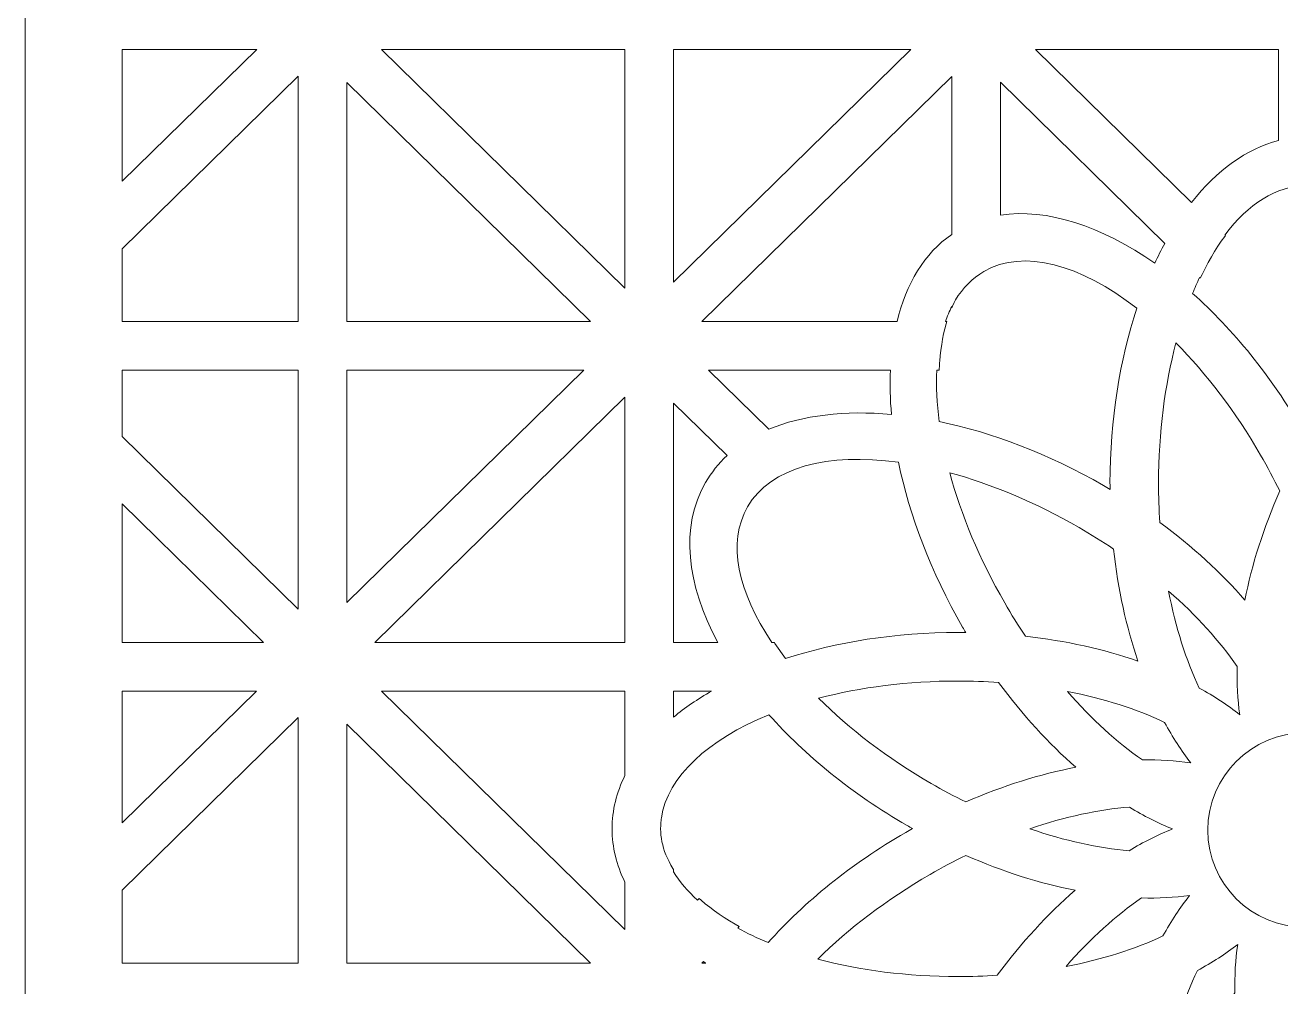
# Model space of a CAD drawing. Header units: centimetres. Extents: x -8.9 to 5.7, y -11.4 to 13.6.
# Drawn here: x -8.927 to -5.725, y -9.514 to -7.062 of the extents above; entities that cross this region are included whole.
import ezdxf

# ---------------------------------------------------------------- set-up
doc = ezdxf.new("R2010")
doc.units = ezdxf.units.CM
doc.header["$MEASUREMENT"] = 0
doc.layers.add('layer 1', color=7, linetype='Continuous')

msp = doc.modelspace()

# ---------------------------------------------------------------- linework, layer by layer
at = {"layer": 'layer 1', "color": 177, "lineweight": 9}
for points, knots in [([(-2.44733, 13.6334), (-2.44733, 13.6334), (-2.44733, 13.37125), (-2.44733, 13.37125), (-2.44733, 13.37125), (-2.44733, 13.37125), (-2.44733, 13.19951), (-2.44733, 13.19951), (-2.44733, 13.19951), (-2.44733, 13.19951), (-2.44733, 11.94322), (-2.44733, 11.94322), (-2.44733, 11.94322), (-2.44733, 11.94322), (-2.44733, 11.77148), (-2.44733, 11.77148), (-2.44733, 11.77148), (-2.44733, 11.77148), (-2.44733, 11.73584), (-2.44733, 11.73584), (-2.44733, 11.73584), (-2.44733, 11.73584), (-2.44733, 11.5641), (-2.44733, 11.5641), (-2.44733, 11.5641), (-2.44733, 11.5641), (-2.44733, 10.30781), (-2.44733, 10.30781), (-2.44733, 10.30781), (-2.44733, 10.30781), (-2.44733, 10.13607), (-2.44733, 10.13607), (-2.44733, 10.13607), (-2.44733, 10.13607), (-2.44733, 10.10043), (-2.44733, 10.10043), (-2.44733, 10.10043), (-2.44733, 10.10043), (-2.44733, 9.92869), (-2.44733, 9.92869), (-2.44733, 9.92869), (-2.44733, 9.92869), (-2.44733, 8.6724), (-2.44733, 8.6724), (-2.44733, 8.6724), (-2.44733, 8.6724), (-2.44733, 8.50066), (-2.44733, 8.50066), (-2.44733, 8.50066), (-2.44733, 8.50066), (-2.44733, 8.46502), (-2.44733, 8.46502), (-2.44733, 8.46502), (-2.44733, 8.46502), (-2.44733, 8.29328), (-2.44733, 8.29328), (-2.44733, 8.29328), (-2.44733, 8.29328), (-2.44733, 7.03699), (-2.44733, 7.03699), (-2.44733, 7.03699), (-2.44733, 7.03699), (-2.44733, 6.86525), (-2.44733, 6.86525), (-2.44733, 6.86525), (-2.44733, 6.86525), (-2.44733, 6.82962), (-2.44733, 6.82962), (-2.44733, 6.82962), (-2.44733, 6.82962), (-2.44733, 6.65787), (-2.44733, 6.65787), (-2.44733, 6.65787), (-2.44733, 6.65787), (-2.44733, 5.40159), (-2.44733, 5.40159), (-2.44733, 5.40159), (-2.44733, 5.40159), (-2.44733, 5.22984), (-2.44733, 5.22984), (-2.44733, 5.22984), (-2.44733, 5.22984), (-2.44733, 5.19421), (-2.44733, 5.19421), (-2.44733, 5.19421), (-2.44733, 5.19421), (-2.44733, 5.02246), (-2.44733, 5.02246), (-2.44733, 5.02246), (-2.44733, 5.02246), (-2.44733, 3.76618), (-2.44733, 3.76618), (-2.44733, 3.76618), (-2.44733, 3.76618), (-2.44733, 3.59443), (-2.44733, 3.59443), (-2.44733, 3.59443), (-2.44733, 3.59443), (-2.44733, 3.5588), (-2.44733, 3.5588), (-2.44733, 3.5588), (-2.44733, 3.5588), (-2.44733, 3.38706), (-2.44733, 3.38706), (-2.44733, 3.38706), (-2.44733, 3.38706), (-2.44733, 2.13077), (-2.44733, 2.13077), (-2.44733, 2.13077), (-2.44733, 2.13077), (-2.44733, 1.95902), (-2.44733, 1.95902), (-2.44733, 1.95902), (-2.44733, 1.95902), (-2.44733, 1.92339), (-2.44733, 1.92339), (-2.44733, 1.92339), (-2.44733, 1.92339), (-2.44733, 1.75165), (-2.44733, 1.75165), (-2.44733, 1.75165), (-2.44733, 1.75165), (-2.44733, 0.49536), (-2.44733, 0.49536), (-2.44733, 0.49536), (-2.44733, 0.49536), (-2.44733, 0.32362), (-2.44733, 0.32362), (-2.44733, 0.32362), (-2.44733, 0.32362), (-2.44733, 0.28798), (-2.44733, 0.28798), (-2.44733, 0.28798), (-2.44733, 0.28798), (-2.44733, 0.11624), (-2.44733, 0.11624), (-2.44733, 0.11624), (-2.44733, 0.11624), (-2.44733, -1.14005), (-2.44733, -1.14005), (-2.44733, -1.14005), (-2.44733, -1.14005), (-2.44733, -1.31179), (-2.44733, -1.31179), (-2.44733, -1.31179), (-2.44733, -1.31179), (-2.44733, -1.34743), (-2.44733, -1.34743), (-2.44733, -1.34743), (-2.44733, -1.34743), (-2.44733, -1.51917), (-2.44733, -1.51917), (-2.44733, -1.51917), (-2.44733, -1.51917), (-2.44733, -2.77546), (-2.44733, -2.77546), (-2.44733, -2.77546), (-2.44733, -2.77546), (-2.44733, -2.9472), (-2.44733, -2.9472), (-2.44733, -2.9472), (-2.44733, -2.9472), (-2.44733, -2.98284), (-2.44733, -2.98284), (-2.44733, -2.98284), (-2.44733, -2.98284), (-2.44733, -3.15458), (-2.44733, -3.15458), (-2.44733, -3.15458), (-2.44733, -3.15458), (-2.44733, -4.41087), (-2.44733, -4.41087), (-2.44733, -4.41087), (-2.44733, -4.41087), (-2.44733, -4.58261), (-2.44733, -4.58261), (-2.44733, -4.58261), (-2.44733, -4.58261), (-2.44733, -4.61824), (-2.44733, -4.61824), (-2.44733, -4.61824), (-2.44733, -4.61824), (-2.44733, -4.78999), (-2.44733, -4.78999), (-2.44733, -4.78999), (-2.44733, -4.78999), (-2.44733, -6.04627), (-2.44733, -6.04627), (-2.44733, -6.04627), (-2.44733, -6.04627), (-2.44733, -6.21802), (-2.44733, -6.21802), (-2.44733, -6.21802), (-2.44733, -6.21802), (-2.44733, -6.25365), (-2.44733, -6.25365), (-2.44733, -6.25365), (-2.44733, -6.25365), (-2.44733, -6.4254), (-2.44733, -6.4254), (-2.44733, -6.4254), (-2.44733, -6.4254), (-2.44733, -7.68168), (-2.44733, -7.68168), (-2.44733, -7.68168), (-2.44733, -7.68168), (-2.44733, -7.85343), (-2.44733, -7.85343), (-2.44733, -7.85343), (-2.44733, -7.85343), (-2.44733, -7.88906), (-2.44733, -7.88906), (-2.44733, -7.88906), (-2.44733, -7.88906), (-2.44733, -8.06081), (-2.44733, -8.06081), (-2.44733, -8.06081), (-2.44733, -8.06081), (-2.44733, -9.31709), (-2.44733, -9.31709), (-2.44733, -9.31709), (-2.44733, -9.31709), (-2.44733, -9.48884), (-2.44733, -9.48884), (-2.44733, -9.48884), (-2.44733, -9.48884), (-2.44733, -9.52447), (-2.44733, -9.52447), (-2.44733, -9.52447), (-2.44733, -9.52447), (-2.44733, -9.69621), (-2.44733, -9.69621), (-2.44733, -9.69621), (-2.44733, -9.69621), (-2.44733, -10.9525), (-2.44733, -10.9525), (-2.44733, -10.9525), (-2.44733, -10.9525), (-2.44733, -11.12424), (-2.44733, -11.12424), (-2.44733, -11.12424), (-2.44733, -11.12424), (-2.44733, -11.37676), (-2.44733, -11.37676), (-2.44733, -11.37676), (-2.44733, -11.37676), (-3.68212, -11.37676), (-3.68212, -11.37676), (-3.68212, -11.37676), (-3.68212, -11.37676), (-3.85722, -11.37676), (-3.85722, -11.37676), (-3.85722, -11.37676), (-3.85722, -11.37676), (-4.16069, -11.37676), (-4.16069, -11.37676), (-4.16069, -11.37676), (-4.16069, -11.37676), (-4.33579, -11.37676), (-4.33579, -11.37676), (-4.33579, -11.37676), (-4.33579, -11.37676), (-5.34947, -11.37676), (-5.34947, -11.37676), (-5.34947, -11.37676), (-5.34947, -11.37676), (-5.52456, -11.37676), (-5.52456, -11.37676), (-5.52456, -11.37676), (-5.52456, -11.37676), (-5.82803, -11.37676), (-5.82803, -11.37676), (-5.82803, -11.37676), (-5.82803, -11.37676), (-6.00313, -11.37676), (-6.00313, -11.37676), (-6.00313, -11.37676), (-6.00313, -11.37676), (-7.01681, -11.37676), (-7.01681, -11.37676), (-7.01681, -11.37676), (-7.01681, -11.37676), (-7.19191, -11.37676), (-7.19191, -11.37676), (-7.19191, -11.37676), (-7.19191, -11.37676), (-7.49538, -11.37676), (-7.49538, -11.37676), (-7.49538, -11.37676), (-7.49538, -11.37676), (-7.67048, -11.37676), (-7.67048, -11.37676), (-7.67048, -11.37676), (-7.67048, -11.37676), (-8.92686, -11.37676), (-8.92686, -11.37676), (-8.92686, -11.37676), (-8.92686, -11.37676), (-8.92686, -11.14541), (-8.92686, -11.14541), (-8.92686, -11.14541), (-8.92686, -11.14541), (-8.92686, -10.97367), (-8.92686, -10.97367), (-8.92686, -10.97367), (-8.92686, -10.97367), (-8.92686, -9.67505), (-8.92686, -9.67505), (-8.92686, -9.67505), (-8.92686, -9.67505), (-8.92686, -9.33826), (-8.92686, -9.33826), (-8.92686, -9.33826), (-8.92686, -9.33826), (-8.92686, -8.03964), (-8.92686, -8.03964), (-8.92686, -8.03964), (-8.92686, -8.03964), (-8.92686, -7.70285), (-8.92686, -7.70285), (-8.92686, -7.70285), (-8.92686, -7.70285), (-8.92686, -6.40423), (-8.92686, -6.40423), (-8.92686, -6.40423), (-8.92686, -6.40423), (-8.92686, -6.06744), (-8.92686, -6.06744), (-8.92686, -6.06744), (-8.92686, -6.06744), (-8.92686, -4.76882), (-8.92686, -4.76882), (-8.92686, -4.76882), (-8.92686, -4.76882), (-8.92686, -4.43203), (-8.92686, -4.43203), (-8.92686, -4.43203), (-8.92686, -4.43203), (-8.92686, -3.13341), (-8.92686, -3.13341), (-8.92686, -3.13341), (-8.92686, -3.13341), (-8.92686, -2.79663), (-8.92686, -2.79663), (-8.92686, -2.79663), (-8.92686, -2.79663), (-8.92686, -1.498), (-8.92686, -1.498), (-8.92686, -1.498), (-8.92686, -1.498), (-8.92686, -1.16122), (-8.92686, -1.16122), (-8.92686, -1.16122), (-8.92686, -1.16122), (-8.92686, 0.13741), (-8.92686, 0.13741), (-8.92686, 0.13741), (-8.92686, 0.13741), (-8.92686, 0.47419), (-8.92686, 0.47419), (-8.92686, 0.47419), (-8.92686, 0.47419), (-8.92686, 1.77282), (-8.92686, 1.77282), (-8.92686, 1.77282), (-8.92686, 1.77282), (-8.92686, 2.1096), (-8.92686, 2.1096), (-8.92686, 2.1096), (-8.92686, 2.1096), (-8.92686, 3.40822), (-8.92686, 3.40822), (-8.92686, 3.40822), (-8.92686, 3.40822), (-8.92686, 3.74501), (-8.92686, 3.74501), (-8.92686, 3.74501), (-8.92686, 3.74501), (-8.92686, 5.04363), (-8.92686, 5.04363), (-8.92686, 5.04363), (-8.92686, 5.04363), (-8.92686, 5.38042), (-8.92686, 5.38042), (-8.92686, 5.38042), (-8.92686, 5.38042), (-8.92686, 6.67904), (-8.92686, 6.67904), (-8.92686, 6.67904), (-8.92686, 6.67904), (-8.92686, 7.01583), (-8.92686, 7.01583), (-8.92686, 7.01583), (-8.92686, 7.01583), (-8.92686, 8.31445), (-8.92686, 8.31445), (-8.92686, 8.31445), (-8.92686, 8.31445), (-8.92686, 8.65124), (-8.92686, 8.65124), (-8.92686, 8.65124), (-8.92686, 8.65124), (-8.92686, 9.94986), (-8.92686, 9.94986), (-8.92686, 9.94986), (-8.92686, 9.94986), (-8.92686, 10.28664), (-8.92686, 10.28664), (-8.92686, 10.28664), (-8.92686, 10.28664), (-8.92686, 11.58527), (-8.92686, 11.58527), (-8.92686, 11.58527), (-8.92686, 11.58527), (-8.92686, 11.92205), (-8.92686, 11.92205), (-8.92686, 11.92205), (-8.92686, 11.92205), (-8.92686, 13.22068), (-8.92686, 13.22068), (-8.92686, 13.22068), (-8.92686, 13.22068), (-8.92686, 13.39242), (-8.92686, 13.39242), (-8.92686, 13.39242), (-8.92686, 13.39242), (-8.92686, 13.6334), (-8.92686, 13.6334), (-8.92686, 13.6334), (-8.92686, 13.6334), (-7.6803, 13.6334), (-7.6803, 13.6334), (-7.6803, 13.6334), (-7.6803, 13.6334), (-7.5052, 13.6334), (-7.5052, 13.6334), (-7.5052, 13.6334), (-7.5052, 13.6334), (-7.18209, 13.6334), (-7.18209, 13.6334), (-7.18209, 13.6334), (-7.18209, 13.6334), (-7.00699, 13.6334), (-7.00699, 13.6334), (-7.00699, 13.6334), (-7.00699, 13.6334), (-6.01295, 13.6334), (-6.01295, 13.6334), (-6.01295, 13.6334), (-6.01295, 13.6334), (-5.83785, 13.6334), (-5.83785, 13.6334), (-5.83785, 13.6334), (-5.83785, 13.6334), (-5.51475, 13.6334), (-5.51475, 13.6334), (-5.51475, 13.6334), (-5.51475, 13.6334), (-5.33965, 13.6334), (-5.33965, 13.6334), (-5.33965, 13.6334), (-5.33965, 13.6334), (-4.34561, 13.6334), (-4.34561, 13.6334), (-4.34561, 13.6334), (-4.34561, 13.6334), (-4.17051, 13.6334), (-4.17051, 13.6334), (-4.17051, 13.6334), (-4.17051, 13.6334), (-3.8474, 13.6334), (-3.8474, 13.6334), (-3.8474, 13.6334), (-3.8474, 13.6334), (-3.6723, 13.6334), (-3.6723, 13.6334), (-3.6723, 13.6334), (-3.6723, 13.6334), (-2.44733, 13.6334), (-2.44733, 13.6334)], [0, 0, 0, 0, 0.0082645, 0.0082645, 0.0082645, 0.0082645, 0.0165289, 0.0165289, 0.0165289, 0.0165289, 0.0247934, 0.0247934, 0.0247934, 0.0247934, 0.0330579, 0.0330579, 0.0330579, 0.0330579, 0.0413223, 0.0413223, 0.0413223, 0.0413223, 0.0495868, 0.0495868, 0.0495868, 0.0495868, 0.0578512, 0.0578512, 0.0578512, 0.0578512, 0.0661157, 0.0661157, 0.0661157, 0.0661157, 0.0743802, 0.0743802, 0.0743802, 0.0743802, 0.0826446, 0.0826446, 0.0826446, 0.0826446, 0.0909091, 0.0909091, 0.0909091, 0.0909091, 0.0991736, 0.0991736, 0.0991736, 0.0991736, 0.107438, 0.107438, 0.107438, 0.107438, 0.1157025, 0.1157025, 0.1157025, 0.1157025, 0.1239669, 0.1239669, 0.1239669, 0.1239669, 0.1322314, 0.1322314, 0.1322314, 0.1322314, 0.1404959, 0.1404959, 0.1404959, 0.1404959, 0.1487603, 0.1487603, 0.1487603, 0.1487603, 0.1570248, 0.1570248, 0.1570248, 0.1570248, 0.1652893, 0.1652893, 0.1652893, 0.1652893, 0.1735537, 0.1735537, 0.1735537, 0.1735537, 0.1818182, 0.1818182, 0.1818182, 0.1818182, 0.1900826, 0.1900826, 0.1900826, 0.1900826, 0.1983471, 0.1983471, 0.1983471, 0.1983471, 0.2066116, 0.2066116, 0.2066116, 0.2066116, 0.214876, 0.214876, 0.214876, 0.214876, 0.2231405, 0.2231405, 0.2231405, 0.2231405, 0.231405, 0.231405, 0.231405, 0.231405, 0.2396694, 0.2396694, 0.2396694, 0.2396694, 0.2479339, 0.2479339, 0.2479339, 0.2479339, 0.2561983, 0.2561983, 0.2561983, 0.2561983, 0.2644628, 0.2644628, 0.2644628, 0.2644628, 0.2727273, 0.2727273, 0.2727273, 0.2727273, 0.2809917, 0.2809917, 0.2809917, 0.2809917, 0.2892562, 0.2892562, 0.2892562, 0.2892562, 0.2975207, 0.2975207, 0.2975207, 0.2975207, 0.3057851, 0.3057851, 0.3057851, 0.3057851, 0.3140496, 0.3140496, 0.3140496, 0.3140496, 0.322314, 0.322314, 0.322314, 0.322314, 0.3305785, 0.3305785, 0.3305785, 0.3305785, 0.338843, 0.338843, 0.338843, 0.338843, 0.3471074, 0.3471074, 0.3471074, 0.3471074, 0.3553719, 0.3553719, 0.3553719, 0.3553719, 0.3636364, 0.3636364, 0.3636364, 0.3636364, 0.3719008, 0.3719008, 0.3719008, 0.3719008, 0.3801653, 0.3801653, 0.3801653, 0.3801653, 0.3884298, 0.3884298, 0.3884298, 0.3884298, 0.3966942, 0.3966942, 0.3966942, 0.3966942, 0.4049587, 0.4049587, 0.4049587, 0.4049587, 0.4132231, 0.4132231, 0.4132231, 0.4132231, 0.4214876, 0.4214876, 0.4214876, 0.4214876, 0.4297521, 0.4297521, 0.4297521, 0.4297521, 0.4380165, 0.4380165, 0.4380165, 0.4380165, 0.446281, 0.446281, 0.446281, 0.446281, 0.4545455, 0.4545455, 0.4545455, 0.4545455, 0.4628099, 0.4628099, 0.4628099, 0.4628099, 0.4710744, 0.4710744, 0.4710744, 0.4710744, 0.4793388, 0.4793388, 0.4793388, 0.4793388, 0.4876033, 0.4876033, 0.4876033, 0.4876033, 0.4958678, 0.4958678, 0.4958678, 0.4958678, 0.5041322, 0.5041322, 0.5041322, 0.5041322, 0.5123967, 0.5123967, 0.5123967, 0.5123967, 0.5206612, 0.5206612, 0.5206612, 0.5206612, 0.5289256, 0.5289256, 0.5289256, 0.5289256, 0.5371901, 0.5371901, 0.5371901, 0.5371901, 0.5454545, 0.5454545, 0.5454545, 0.5454545, 0.553719, 0.553719, 0.553719, 0.553719, 0.5619835, 0.5619835, 0.5619835, 0.5619835, 0.5702479, 0.5702479, 0.5702479, 0.5702479, 0.5785124, 0.5785124, 0.5785124, 0.5785124, 0.5867769, 0.5867769, 0.5867769, 0.5867769, 0.5950413, 0.5950413, 0.5950413, 0.5950413, 0.6033058, 0.6033058, 0.6033058, 0.6033058, 0.6115702, 0.6115702, 0.6115702, 0.6115702, 0.6198347, 0.6198347, 0.6198347, 0.6198347, 0.6280992, 0.6280992, 0.6280992, 0.6280992, 0.6363636, 0.6363636, 0.6363636, 0.6363636, 0.6446281, 0.6446281, 0.6446281, 0.6446281, 0.6528926, 0.6528926, 0.6528926, 0.6528926, 0.661157, 0.661157, 0.661157, 0.661157, 0.6694215, 0.6694215, 0.6694215, 0.6694215, 0.677686, 0.677686, 0.677686, 0.677686, 0.6859504, 0.6859504, 0.6859504, 0.6859504, 0.6942149, 0.6942149, 0.6942149, 0.6942149, 0.7024793, 0.7024793, 0.7024793, 0.7024793, 0.7107438, 0.7107438, 0.7107438, 0.7107438, 0.7190083, 0.7190083, 0.7190083, 0.7190083, 0.7272727, 0.7272727, 0.7272727, 0.7272727, 0.7355372, 0.7355372, 0.7355372, 0.7355372, 0.7438017, 0.7438017, 0.7438017, 0.7438017, 0.7520661, 0.7520661, 0.7520661, 0.7520661, 0.7603306, 0.7603306, 0.7603306, 0.7603306, 0.768595, 0.768595, 0.768595, 0.768595, 0.7768595, 0.7768595, 0.7768595, 0.7768595, 0.785124, 0.785124, 0.785124, 0.785124, 0.7933884, 0.7933884, 0.7933884, 0.7933884, 0.8016529, 0.8016529, 0.8016529, 0.8016529, 0.8099174, 0.8099174, 0.8099174, 0.8099174, 0.8181818, 0.8181818, 0.8181818, 0.8181818, 0.8264463, 0.8264463, 0.8264463, 0.8264463, 0.8347107, 0.8347107, 0.8347107, 0.8347107, 0.8429752, 0.8429752, 0.8429752, 0.8429752, 0.8512397, 0.8512397, 0.8512397, 0.8512397, 0.8595041, 0.8595041, 0.8595041, 0.8595041, 0.8677686, 0.8677686, 0.8677686, 0.8677686, 0.8760331, 0.8760331, 0.8760331, 0.8760331, 0.8842975, 0.8842975, 0.8842975, 0.8842975, 0.892562, 0.892562, 0.892562, 0.892562, 0.9008264, 0.9008264, 0.9008264, 0.9008264, 0.9090909, 0.9090909, 0.9090909, 0.9090909, 0.9173554, 0.9173554, 0.9173554, 0.9173554, 0.9256198, 0.9256198, 0.9256198, 0.9256198, 0.9338843, 0.9338843, 0.9338843, 0.9338843, 0.9421488, 0.9421488, 0.9421488, 0.9421488, 0.9504132, 0.9504132, 0.9504132, 0.9504132, 0.9586777, 0.9586777, 0.9586777, 0.9586777, 0.9669421, 0.9669421, 0.9669421, 0.9669421, 0.9752066, 0.9752066, 0.9752066, 0.9752066, 0.9834711, 0.9834711, 0.9834711, 0.9834711, 1, 1, 1, 1]), ([(-8.67923, -7.45997), (-8.67923, -7.45997), (-8.33635, -7.12365), (-8.33635, -7.12365), (-8.33635, -7.12365), (-8.33635, -7.12365), (-8.67923, -7.12365), (-8.67923, -7.12365), (-8.67923, -7.12365), (-8.67923, -7.12365), (-8.67923, -7.45997), (-8.67923, -7.45997)], [0, 0, 0, 0, 0.25, 0.25, 0.25, 0.25, 0.5, 0.5, 0.5, 0.5, 1, 1, 1, 1]), ([(-7.39764, -7.73241), (-7.39764, -7.73241), (-7.39764, -7.12365), (-7.39764, -7.12365), (-7.39764, -7.12365), (-7.39764, -7.12365), (-8.01829, -7.12365), (-8.01829, -7.12365), (-8.01829, -7.12365), (-8.01829, -7.12365), (-7.39764, -7.73241), (-7.39764, -7.73241)], [0, 0, 0, 0, 0.25, 0.25, 0.25, 0.25, 0.5, 0.5, 0.5, 0.5, 1, 1, 1, 1]), ([(-7.27383, -7.12365), (-7.27383, -7.12365), (-7.27383, -7.71689), (-7.27383, -7.71689), (-7.27383, -7.71689), (-7.27383, -7.71689), (-6.669, -7.12365), (-6.669, -7.12365), (-6.669, -7.12365), (-6.669, -7.12365), (-7.27383, -7.12365), (-7.27383, -7.12365)], [0, 0, 0, 0, 0.25, 0.25, 0.25, 0.25, 0.5, 0.5, 0.5, 0.5, 1, 1, 1, 1]), ([(-5.95314, -7.51384), (-5.8889, -7.43213), (-5.81322, -7.37662), (-5.73115, -7.3562), (-5.73115, -7.3562), (-5.73115, -7.3562), (-5.73115, -7.12365), (-5.73115, -7.12365), (-5.73115, -7.12365), (-5.73115, -7.12365), (-6.35094, -7.12365), (-6.35094, -7.12365), (-6.35094, -7.12365), (-6.35094, -7.12365), (-5.95314, -7.51384), (-5.95314, -7.51384)], [0, 0, 0, 0, 0.2, 0.2, 0.2, 0.2, 0.4, 0.4, 0.4, 0.4, 0.6, 0.6, 0.6, 0.6, 1, 1, 1, 1]), ([(-8.67923, -7.81773), (-8.67923, -7.81773), (-8.23088, -7.81773), (-8.23088, -7.81773), (-8.23088, -7.81773), (-8.23088, -7.81773), (-8.23088, -7.19195), (-8.23088, -7.19195), (-8.23088, -7.19195), (-8.23088, -7.19195), (-8.67923, -7.63171), (-8.67923, -7.63171), (-8.67923, -7.63171), (-8.67923, -7.63171), (-8.67923, -7.81773), (-8.67923, -7.81773)], [0, 0, 0, 0, 0.2, 0.2, 0.2, 0.2, 0.4, 0.4, 0.4, 0.4, 0.6, 0.6, 0.6, 0.6, 1, 1, 1, 1]), ([(-6.70398, -7.81773), (-6.68064, -7.72114), (-6.63415, -7.64353), (-6.5644, -7.59522), (-6.5644, -7.59522), (-6.5644, -7.59522), (-6.5644, -7.19279), (-6.5644, -7.19279), (-6.5644, -7.19279), (-6.5644, -7.19279), (-7.20154, -7.81773), (-7.20154, -7.81773), (-7.20154, -7.81773), (-7.20154, -7.81773), (-6.70398, -7.81773), (-6.70398, -7.81773)], [0, 0, 0, 0, 0.2, 0.2, 0.2, 0.2, 0.4, 0.4, 0.4, 0.4, 0.6, 0.6, 0.6, 0.6, 1, 1, 1, 1]), ([(-8.10707, -7.20831), (-8.10707, -7.20831), (-8.10707, -7.81773), (-8.10707, -7.81773), (-8.10707, -7.81773), (-8.10707, -7.81773), (-7.48575, -7.81773), (-7.48575, -7.81773), (-7.48575, -7.81773), (-7.48575, -7.81773), (-8.10707, -7.20831), (-8.10707, -7.20831)], [0, 0, 0, 0, 0.25, 0.25, 0.25, 0.25, 0.5, 0.5, 0.5, 0.5, 1, 1, 1, 1]), ([(-6.44058, -7.54635), (-6.32218, -7.52798), (-6.183, -7.57359), (-6.04704, -7.66905), (-6.04704, -7.66905), (-6.03889, -7.65163), (-6.03037, -7.63478), (-6.0215, -7.61853), (-6.0215, -7.61853), (-6.0215, -7.61853), (-6.44058, -7.20747), (-6.44058, -7.20747), (-6.44058, -7.20747), (-6.44058, -7.20747), (-6.44058, -7.54635), (-6.44058, -7.54635)], [0, 0, 0, 0, 0.2, 0.2, 0.2, 0.2, 0.4, 0.4, 0.4, 0.4, 0.6, 0.6, 0.6, 0.6, 1, 1, 1, 1]), ([(-5.9506, -7.74571), (-5.848, -7.83704), (-5.75072, -7.956), (-5.66979, -8.09617), (-5.66979, -8.09617), (-5.66651, -8.10185), (-5.66329, -8.10755), (-5.6601, -8.11324), (-5.6601, -8.11324), (-5.65751, -8.10867), (-5.65491, -8.10409), (-5.65227, -8.09952), (-5.65227, -8.09952), (-5.5709, -7.95859), (-5.473, -7.83911), (-5.36978, -7.74758), (-5.36978, -7.74758), (-5.3788, -7.72555), (-5.38843, -7.70458), (-5.39861, -7.68474), (-5.39861, -7.68474), (-5.39861, -7.68474), (-5.3993, -7.68542), (-5.3993, -7.68542), (-5.3993, -7.68542), (-5.3993, -7.68542), (-5.4001, -7.68382), (-5.4001, -7.68382), (-5.4001, -7.68382), (-5.4001, -7.68382), (-5.40809, -7.66882), (-5.40809, -7.66882), (-5.40809, -7.66882), (-5.40809, -7.66882), (-5.41624, -7.65432), (-5.41624, -7.65432), (-5.41624, -7.65432), (-5.41624, -7.65432), (-5.42455, -7.64031), (-5.42455, -7.64031), (-5.42455, -7.64031), (-5.42455, -7.64031), (-5.433, -7.6268), (-5.433, -7.6268), (-5.433, -7.6268), (-5.433, -7.6268), (-5.44159, -7.61381), (-5.44159, -7.61381), (-5.44159, -7.61381), (-5.44159, -7.61381), (-5.4503, -7.60134), (-5.4503, -7.60134), (-5.4503, -7.60134), (-5.4503, -7.60134), (-5.45911, -7.5894), (-5.45911, -7.5894), (-5.45911, -7.5894), (-5.45911, -7.5894), (-5.46665, -7.57974), (-5.46665, -7.57974), (-5.46665, -7.57974), (-5.46665, -7.57974), (-5.4665, -7.57959), (-5.4665, -7.57959), (-5.4665, -7.57959), (-5.52318, -7.51084), (-5.58959, -7.47129), (-5.66058, -7.47129), (-5.66058, -7.47129), (-5.73736, -7.47129), (-5.80878, -7.51757), (-5.86834, -7.59701), (-5.86834, -7.59701), (-5.86834, -7.59701), (-5.86707, -7.59826), (-5.86707, -7.59826), (-5.86707, -7.59826), (-5.86707, -7.59826), (-5.8686, -7.60032), (-5.8686, -7.60032), (-5.8686, -7.60032), (-5.8686, -7.60032), (-5.87728, -7.61271), (-5.87728, -7.61271), (-5.87728, -7.61271), (-5.87728, -7.61271), (-5.88585, -7.6256), (-5.88585, -7.6256), (-5.88585, -7.6256), (-5.88585, -7.6256), (-5.89429, -7.63902), (-5.89429, -7.63902), (-5.89429, -7.63902), (-5.89429, -7.63902), (-5.90258, -7.65293), (-5.90258, -7.65293), (-5.90258, -7.65293), (-5.90258, -7.65293), (-5.91072, -7.66735), (-5.91072, -7.66735), (-5.91072, -7.66735), (-5.91072, -7.66735), (-5.9187, -7.68224), (-5.9187, -7.68224), (-5.9187, -7.68224), (-5.9187, -7.68224), (-5.92649, -7.69759), (-5.92649, -7.69759), (-5.92649, -7.69759), (-5.92649, -7.69759), (-5.9311, -7.7072), (-5.9311, -7.7072), (-5.9311, -7.7072), (-5.9311, -7.7072), (-5.9328, -7.70553), (-5.9328, -7.70553), (-5.9328, -7.70553), (-5.93896, -7.71849), (-5.94491, -7.73189), (-5.9506, -7.74571)], [0, 0, 0, 0, 0.0322581, 0.0322581, 0.0322581, 0.0322581, 0.0645161, 0.0645161, 0.0645161, 0.0645161, 0.0967742, 0.0967742, 0.0967742, 0.0967742, 0.1290323, 0.1290323, 0.1290323, 0.1290323, 0.1612903, 0.1612903, 0.1612903, 0.1612903, 0.1935484, 0.1935484, 0.1935484, 0.1935484, 0.2258065, 0.2258065, 0.2258065, 0.2258065, 0.2580645, 0.2580645, 0.2580645, 0.2580645, 0.2903226, 0.2903226, 0.2903226, 0.2903226, 0.3225806, 0.3225806, 0.3225806, 0.3225806, 0.3548387, 0.3548387, 0.3548387, 0.3548387, 0.3870968, 0.3870968, 0.3870968, 0.3870968, 0.4193548, 0.4193548, 0.4193548, 0.4193548, 0.4516129, 0.4516129, 0.4516129, 0.4516129, 0.483871, 0.483871, 0.483871, 0.483871, 0.516129, 0.516129, 0.516129, 0.516129, 0.5483871, 0.5483871, 0.5483871, 0.5483871, 0.5806452, 0.5806452, 0.5806452, 0.5806452, 0.6129032, 0.6129032, 0.6129032, 0.6129032, 0.6451613, 0.6451613, 0.6451613, 0.6451613, 0.6774194, 0.6774194, 0.6774194, 0.6774194, 0.7096774, 0.7096774, 0.7096774, 0.7096774, 0.7419355, 0.7419355, 0.7419355, 0.7419355, 0.7741935, 0.7741935, 0.7741935, 0.7741935, 0.8064516, 0.8064516, 0.8064516, 0.8064516, 0.8387097, 0.8387097, 0.8387097, 0.8387097, 0.8709677, 0.8709677, 0.8709677, 0.8709677, 0.9032258, 0.9032258, 0.9032258, 0.9032258, 0.9354839, 0.9354839, 0.9354839, 0.9354839, 1, 1, 1, 1]), ([(-6.59638, -8.07237), (-6.46186, -8.10017), (-6.31813, -8.15455), (-6.17796, -8.23547), (-6.17796, -8.23547), (-6.17228, -8.23875), (-6.16665, -8.24208), (-6.16103, -8.24541), (-6.16103, -8.24541), (-6.16108, -8.24016), (-6.16111, -8.23489), (-6.16111, -8.22962), (-6.16111, -8.22962), (-6.16111, -8.06688), (-6.13607, -7.91446), (-6.09244, -7.78358), (-6.09244, -7.78358), (-6.23664, -7.67202), (-6.38103, -7.63117), (-6.48242, -7.68971), (-6.48242, -7.68971), (-6.51222, -7.70691), (-6.53643, -7.73162), (-6.55515, -7.76252), (-6.55515, -7.76252), (-6.55515, -7.76252), (-6.55833, -7.76876), (-6.55833, -7.76876), (-6.55833, -7.76876), (-6.55833, -7.76876), (-6.56292, -7.77869), (-6.56292, -7.77869), (-6.56292, -7.77869), (-6.56292, -7.77869), (-6.5644, -7.78222), (-6.5644, -7.78222), (-6.5644, -7.78222), (-6.5644, -7.78222), (-6.5644, -7.77915), (-6.5644, -7.77915), (-6.5644, -7.77915), (-6.57055, -7.79124), (-6.57598, -7.80411), (-6.58067, -7.81773), (-6.58067, -7.81773), (-6.58067, -7.81773), (-6.57713, -7.81773), (-6.57713, -7.81773), (-6.57713, -7.81773), (-6.57713, -7.81773), (-6.57885, -7.82344), (-6.57885, -7.82344), (-6.57885, -7.82344), (-6.57885, -7.82344), (-6.58215, -7.83585), (-6.58215, -7.83585), (-6.58215, -7.83585), (-6.58215, -7.83585), (-6.58515, -7.84874), (-6.58515, -7.84874), (-6.58515, -7.84874), (-6.58515, -7.84874), (-6.58783, -7.86208), (-6.58783, -7.86208), (-6.58783, -7.86208), (-6.58783, -7.86208), (-6.5902, -7.87588), (-6.5902, -7.87588), (-6.5902, -7.87588), (-6.5902, -7.87588), (-6.59223, -7.89011), (-6.59223, -7.89011), (-6.59223, -7.89011), (-6.59223, -7.89011), (-6.59391, -7.90477), (-6.59391, -7.90477), (-6.59391, -7.90477), (-6.59391, -7.90477), (-6.5944, -7.91028), (-6.5944, -7.91028), (-6.5944, -7.91028), (-6.5944, -7.91028), (-6.59469, -7.91285), (-6.59469, -7.91285), (-6.59469, -7.91285), (-6.59469, -7.91285), (-6.59602, -7.92791), (-6.59602, -7.92791), (-6.59602, -7.92791), (-6.59602, -7.92791), (-6.59688, -7.94154), (-6.59688, -7.94154), (-6.59688, -7.94154), (-6.59688, -7.94154), (-6.60273, -7.94154), (-6.60273, -7.94154), (-6.60273, -7.94154), (-6.60467, -7.98225), (-6.60255, -8.02615), (-6.59638, -8.07237)], [0, 0, 0, 0, 0.0384615, 0.0384615, 0.0384615, 0.0384615, 0.0769231, 0.0769231, 0.0769231, 0.0769231, 0.1153846, 0.1153846, 0.1153846, 0.1153846, 0.1538462, 0.1538462, 0.1538462, 0.1538462, 0.1923077, 0.1923077, 0.1923077, 0.1923077, 0.2307692, 0.2307692, 0.2307692, 0.2307692, 0.2692308, 0.2692308, 0.2692308, 0.2692308, 0.3076923, 0.3076923, 0.3076923, 0.3076923, 0.3461538, 0.3461538, 0.3461538, 0.3461538, 0.3846154, 0.3846154, 0.3846154, 0.3846154, 0.4230769, 0.4230769, 0.4230769, 0.4230769, 0.4615385, 0.4615385, 0.4615385, 0.4615385, 0.5, 0.5, 0.5, 0.5, 0.5384615, 0.5384615, 0.5384615, 0.5384615, 0.5769231, 0.5769231, 0.5769231, 0.5769231, 0.6153846, 0.6153846, 0.6153846, 0.6153846, 0.6538462, 0.6538462, 0.6538462, 0.6538462, 0.6923077, 0.6923077, 0.6923077, 0.6923077, 0.7307692, 0.7307692, 0.7307692, 0.7307692, 0.7692308, 0.7692308, 0.7692308, 0.7692308, 0.8076923, 0.8076923, 0.8076923, 0.8076923, 0.8461538, 0.8461538, 0.8461538, 0.8461538, 0.8846154, 0.8846154, 0.8846154, 0.8846154, 0.9230769, 0.9230769, 0.9230769, 0.9230769, 1, 1, 1, 1]), ([(-6.03405, -8.32955), (-5.95046, -8.39114), (-5.87755, -8.45835), (-5.81735, -8.5278), (-5.81735, -8.5278), (-5.7996, -8.438), (-5.76993, -8.34393), (-5.72833, -8.24941), (-5.72833, -8.24941), (-5.74326, -8.21897), (-5.75947, -8.18847), (-5.77702, -8.15808), (-5.77702, -8.15808), (-5.84126, -8.0468), (-5.91555, -7.94995), (-5.99285, -7.87211), (-5.99285, -7.87211), (-6.02121, -7.97863), (-6.0373, -8.10034), (-6.0373, -8.22962), (-6.0373, -8.22962), (-6.0373, -8.26349), (-6.03619, -8.29684), (-6.03405, -8.32955)], [0, 0, 0, 0, 0.1428571, 0.1428571, 0.1428571, 0.1428571, 0.2857143, 0.2857143, 0.2857143, 0.2857143, 0.4285714, 0.4285714, 0.4285714, 0.4285714, 0.5714286, 0.5714286, 0.5714286, 0.5714286, 0.7142857, 0.7142857, 0.7142857, 0.7142857, 1, 1, 1, 1]), ([(-8.23088, -8.55054), (-8.23088, -8.55054), (-8.23088, -7.94154), (-8.23088, -7.94154), (-8.23088, -7.94154), (-8.23088, -7.94154), (-8.67923, -7.94154), (-8.67923, -7.94154), (-8.67923, -7.94154), (-8.67923, -7.94154), (-8.67923, -8.11078), (-8.67923, -8.11078), (-8.67923, -8.11078), (-8.67923, -8.11078), (-8.23088, -8.55054), (-8.23088, -8.55054)], [0, 0, 0, 0, 0.2, 0.2, 0.2, 0.2, 0.4, 0.4, 0.4, 0.4, 0.6, 0.6, 0.6, 0.6, 1, 1, 1, 1]), ([(-8.10707, -7.94154), (-8.10707, -7.94154), (-8.10707, -8.53417), (-8.10707, -8.53417), (-8.10707, -8.53417), (-8.10707, -8.53417), (-7.50287, -7.94154), (-7.50287, -7.94154), (-7.50287, -7.94154), (-7.50287, -7.94154), (-8.10707, -7.94154), (-8.10707, -7.94154)], [0, 0, 0, 0, 0.25, 0.25, 0.25, 0.25, 0.5, 0.5, 0.5, 0.5, 1, 1, 1, 1]), ([(-7.03083, -8.0922), (-6.94503, -8.05626), (-6.83737, -8.04362), (-6.71823, -8.0542), (-6.71823, -8.0542), (-6.72159, -8.01529), (-6.72246, -7.97762), (-6.72085, -7.94154), (-6.72085, -7.94154), (-6.72085, -7.94154), (-7.18442, -7.94154), (-7.18442, -7.94154), (-7.18442, -7.94154), (-7.18442, -7.94154), (-7.03083, -8.0922), (-7.03083, -8.0922)], [0, 0, 0, 0, 0.2, 0.2, 0.2, 0.2, 0.4, 0.4, 0.4, 0.4, 0.6, 0.6, 0.6, 0.6, 1, 1, 1, 1]), ([(-7.39764, -8.63562), (-7.39764, -8.63562), (-7.39764, -8.01008), (-7.39764, -8.01008), (-7.39764, -8.01008), (-7.39764, -8.01008), (-8.0354, -8.63562), (-8.0354, -8.63562), (-8.0354, -8.63562), (-8.0354, -8.63562), (-7.39764, -8.63562), (-7.39764, -8.63562)], [0, 0, 0, 0, 0.25, 0.25, 0.25, 0.25, 0.5, 0.5, 0.5, 0.5, 1, 1, 1, 1]), ([(-7.16102, -8.63562), (-7.24068, -8.48686), (-7.25721, -8.34051), (-7.19218, -8.22788), (-7.19218, -8.22788), (-7.1774, -8.20227), (-7.159, -8.17945), (-7.13741, -8.1594), (-7.13741, -8.1594), (-7.13741, -8.1594), (-7.27383, -8.0256), (-7.27383, -8.0256), (-7.27383, -8.0256), (-7.27383, -8.0256), (-7.27383, -8.63562), (-7.27383, -8.63562), (-7.27383, -8.63562), (-7.27383, -8.63562), (-7.16102, -8.63562), (-7.16102, -8.63562)], [0, 0, 0, 0, 0.1666667, 0.1666667, 0.1666667, 0.1666667, 0.3333333, 0.3333333, 0.3333333, 0.3333333, 0.5, 0.5, 0.5, 0.5, 0.6666667, 0.6666667, 0.6666667, 0.6666667, 1, 1, 1, 1]), ([(-6.98867, -8.67696), (-6.85909, -8.63451), (-6.70875, -8.6102), (-6.5484, -8.6102), (-6.5484, -8.6102), (-6.54184, -8.6102), (-6.5353, -8.61026), (-6.52877, -8.61034), (-6.52877, -8.61034), (-6.53144, -8.60582), (-6.5341, -8.60127), (-6.53674, -8.5967), (-6.53674, -8.5967), (-6.6181, -8.45577), (-6.67263, -8.31124), (-6.70029, -8.17609), (-6.70029, -8.17609), (-6.88094, -8.15157), (-7.02642, -8.18839), (-7.08495, -8.28978), (-7.08495, -8.28978), (-7.13752, -8.38082), (-7.10993, -8.50652), (-7.023, -8.63562), (-7.023, -8.63562), (-7.023, -8.63562), (-7.01682, -8.63562), (-7.01682, -8.63562), (-7.01682, -8.63562), (-7.01682, -8.63562), (-7.01532, -8.63794), (-7.01532, -8.63794), (-7.01532, -8.63794), (-7.01532, -8.63794), (-6.98867, -8.67696), (-6.98867, -8.67696)], [0, 0, 0, 0, 0.1, 0.1, 0.1, 0.1, 0.2, 0.2, 0.2, 0.2, 0.3, 0.3, 0.3, 0.3, 0.4, 0.4, 0.4, 0.4, 0.5, 0.5, 0.5, 0.5, 0.6, 0.6, 0.6, 0.6, 0.7, 0.7, 0.7, 0.7, 0.8, 0.8, 0.8, 0.8, 1, 1, 1, 1]), ([(-6.37673, -8.61971), (-6.27354, -8.63126), (-6.1768, -8.65301), (-6.08994, -8.68306), (-6.08994, -8.68306), (-6.11947, -8.59641), (-6.14081, -8.5001), (-6.15204, -8.39746), (-6.15204, -8.39746), (-6.18019, -8.37856), (-6.20948, -8.36024), (-6.23987, -8.3427), (-6.23987, -8.3427), (-6.35115, -8.27845), (-6.4639, -8.23172), (-6.56977, -8.20297), (-6.56977, -8.20297), (-6.54107, -8.30939), (-6.49415, -8.42284), (-6.42951, -8.53479), (-6.42951, -8.53479), (-6.41257, -8.56413), (-6.39493, -8.59246), (-6.37673, -8.61971)], [0, 0, 0, 0, 0.1428571, 0.1428571, 0.1428571, 0.1428571, 0.2857143, 0.2857143, 0.2857143, 0.2857143, 0.4285714, 0.4285714, 0.4285714, 0.4285714, 0.5714286, 0.5714286, 0.5714286, 0.5714286, 0.7142857, 0.7142857, 0.7142857, 0.7142857, 1, 1, 1, 1]), ([(-8.67923, -8.63562), (-8.67923, -8.63562), (-8.31923, -8.63562), (-8.31923, -8.63562), (-8.31923, -8.63562), (-8.31923, -8.63562), (-8.67923, -8.28252), (-8.67923, -8.28252), (-8.67923, -8.28252), (-8.67923, -8.28252), (-8.67923, -8.63562), (-8.67923, -8.63562)], [0, 0, 0, 0, 0.25, 0.25, 0.25, 0.25, 0.5, 0.5, 0.5, 0.5, 1, 1, 1, 1]), ([(-5.93367, -8.75183), (-5.89584, -8.7727), (-5.86127, -8.79546), (-5.83049, -8.81987), (-5.83049, -8.81987), (-5.83584, -8.78119), (-5.83795, -8.74015), (-5.83685, -8.69728), (-5.83685, -8.69728), (-5.88117, -8.63254), (-5.94031, -8.56705), (-6.01171, -8.50474), (-6.01171, -8.50474), (-5.99379, -8.59732), (-5.96708, -8.68106), (-5.93367, -8.75183)], [0, 0, 0, 0, 0.2, 0.2, 0.2, 0.2, 0.4, 0.4, 0.4, 0.4, 0.6, 0.6, 0.6, 0.6, 1, 1, 1, 1]), ([(-6.52842, -9.04234), (-6.43328, -9.00075), (-6.33863, -8.97122), (-6.24838, -8.95381), (-6.24838, -8.95381), (-6.31728, -8.89354), (-6.38391, -8.8208), (-6.44496, -8.73752), (-6.44496, -8.73752), (-6.47879, -8.73522), (-6.51331, -8.73401), (-6.5484, -8.73401), (-6.5484, -8.73401), (-6.6769, -8.73401), (-6.79791, -8.74992), (-6.90397, -8.77795), (-6.90397, -8.77795), (-6.8259, -8.85576), (-6.72854, -8.93056), (-6.61659, -8.99519), (-6.61659, -8.99519), (-6.58725, -9.01213), (-6.55781, -9.02784), (-6.52842, -9.04234)], [0, 0, 0, 0, 0.1428571, 0.1428571, 0.1428571, 0.1428571, 0.2857143, 0.2857143, 0.2857143, 0.2857143, 0.4285714, 0.4285714, 0.4285714, 0.4285714, 0.5714286, 0.5714286, 0.5714286, 0.5714286, 0.7142857, 0.7142857, 0.7142857, 0.7142857, 1, 1, 1, 1]), ([(-8.67923, -9.09538), (-8.67923, -9.09538), (-8.33673, -8.75944), (-8.33673, -8.75944), (-8.33673, -8.75944), (-8.33673, -8.75944), (-8.67923, -8.75944), (-8.67923, -8.75944), (-8.67923, -8.75944), (-8.67923, -8.75944), (-8.67923, -9.09538), (-8.67923, -9.09538)], [0, 0, 0, 0, 0.25, 0.25, 0.25, 0.25, 0.5, 0.5, 0.5, 0.5, 1, 1, 1, 1]), ([(-7.39764, -9.24654), (-7.41906, -9.20335), (-7.43054, -9.1578), (-7.43054, -9.11073), (-7.43054, -9.11073), (-7.43054, -9.06366), (-7.41906, -9.01811), (-7.39764, -8.97492), (-7.39764, -8.97492), (-7.39764, -8.97492), (-7.39764, -8.75944), (-7.39764, -8.75944), (-7.39764, -8.75944), (-7.39764, -8.75944), (-8.0179, -8.75944), (-8.0179, -8.75944), (-8.0179, -8.75944), (-8.0179, -8.75944), (-7.39764, -9.36782), (-7.39764, -9.36782), (-7.39764, -9.36782), (-7.39764, -9.36782), (-7.39764, -9.24654), (-7.39764, -9.24654)], [0, 0, 0, 0, 0.1428571, 0.1428571, 0.1428571, 0.1428571, 0.2857143, 0.2857143, 0.2857143, 0.2857143, 0.4285714, 0.4285714, 0.4285714, 0.4285714, 0.5714286, 0.5714286, 0.5714286, 0.5714286, 0.7142857, 0.7142857, 0.7142857, 0.7142857, 1, 1, 1, 1]), ([(-7.27383, -8.82594), (-7.24482, -8.8022), (-7.21229, -8.77995), (-7.17666, -8.75944), (-7.17666, -8.75944), (-7.17666, -8.75944), (-7.27383, -8.75944), (-7.27383, -8.75944), (-7.27383, -8.75944), (-7.27383, -8.75944), (-7.27383, -8.82594), (-7.27383, -8.82594)], [0, 0, 0, 0, 0.25, 0.25, 0.25, 0.25, 0.5, 0.5, 0.5, 0.5, 1, 1, 1, 1]), ([(-6.07866, -8.93523), (-6.03546, -8.93439), (-5.99415, -8.93682), (-5.95529, -8.94257), (-5.95529, -8.94257), (-5.97925, -8.91174), (-6.00161, -8.87726), (-6.02209, -8.83957), (-6.02209, -8.83957), (-6.09284, -8.80568), (-6.1768, -8.77853), (-6.26978, -8.76027), (-6.26978, -8.76027), (-6.20798, -8.83148), (-6.14299, -8.89065), (-6.07866, -8.93523)], [0, 0, 0, 0, 0.2, 0.2, 0.2, 0.2, 0.4, 0.4, 0.4, 0.4, 0.6, 0.6, 0.6, 0.6, 1, 1, 1, 1]), ([(-8.67923, -9.45352), (-8.67923, -9.45352), (-8.23088, -9.45352), (-8.23088, -9.45352), (-8.23088, -9.45352), (-8.23088, -9.45352), (-8.23088, -8.82736), (-8.23088, -8.82736), (-8.23088, -8.82736), (-8.23088, -8.82736), (-8.67923, -9.26712), (-8.67923, -9.26712), (-8.67923, -9.26712), (-8.67923, -9.26712), (-8.67923, -9.45352), (-8.67923, -9.45352)], [0, 0, 0, 0, 0.2, 0.2, 0.2, 0.2, 0.4, 0.4, 0.4, 0.4, 0.6, 0.6, 0.6, 0.6, 1, 1, 1, 1]), ([(-7.03231, -9.40075), (-6.94098, -9.29814), (-6.82202, -9.20087), (-6.68185, -9.11994), (-6.68185, -9.11994), (-6.67616, -9.11666), (-6.67047, -9.11344), (-6.66477, -9.11024), (-6.66477, -9.11024), (-6.66935, -9.10766), (-6.67392, -9.10506), (-6.67849, -9.10242), (-6.67849, -9.10242), (-6.81943, -9.02105), (-6.93891, -8.92315), (-7.03044, -8.81993), (-7.03044, -8.81993), (-7.18558, -8.88347), (-7.28901, -8.97704), (-7.30465, -9.08272), (-7.30465, -9.08272), (-7.30465, -9.08272), (-7.30506, -9.08602), (-7.30506, -9.08602), (-7.30506, -9.08602), (-7.30506, -9.08602), (-7.30542, -9.09072), (-7.30542, -9.09072), (-7.30542, -9.09072), (-7.30542, -9.09072), (-7.30585, -9.09409), (-7.30585, -9.09409), (-7.30585, -9.09409), (-7.30585, -9.09409), (-7.30647, -9.10238), (-7.30647, -9.10238), (-7.30647, -9.10238), (-7.30647, -9.10238), (-7.30668, -9.11073), (-7.30668, -9.11073), (-7.30668, -9.11073), (-7.30668, -9.11073), (-7.30647, -9.11905), (-7.30647, -9.11905), (-7.30647, -9.11905), (-7.30647, -9.11905), (-7.30585, -9.12731), (-7.30585, -9.12731), (-7.30585, -9.12731), (-7.30585, -9.12731), (-7.30482, -9.13554), (-7.30482, -9.13554), (-7.30482, -9.13554), (-7.30482, -9.13554), (-7.30337, -9.14377), (-7.30337, -9.14377), (-7.30337, -9.14377), (-7.30337, -9.14377), (-7.30149, -9.15202), (-7.30149, -9.15202), (-7.30149, -9.15202), (-7.30149, -9.15202), (-7.29918, -9.16033), (-7.29918, -9.16033), (-7.29918, -9.16033), (-7.29918, -9.16033), (-7.29642, -9.1687), (-7.29642, -9.1687), (-7.29642, -9.1687), (-7.29642, -9.1687), (-7.2932, -9.17715), (-7.2932, -9.17715), (-7.2932, -9.17715), (-7.2932, -9.17715), (-7.2895, -9.18568), (-7.2895, -9.18568), (-7.2895, -9.18568), (-7.2895, -9.18568), (-7.2853, -9.19431), (-7.2853, -9.19431), (-7.2853, -9.19431), (-7.2853, -9.19431), (-7.2806, -9.20303), (-7.2806, -9.20303), (-7.2806, -9.20303), (-7.2806, -9.20303), (-7.27537, -9.21183), (-7.27537, -9.21183), (-7.27537, -9.21183), (-7.27537, -9.21183), (-7.27383, -9.21421), (-7.27383, -9.21421), (-7.27383, -9.21421), (-7.27383, -9.21421), (-7.27383, -9.22079), (-7.27383, -9.22079), (-7.27383, -9.22079), (-7.25841, -9.24588), (-7.23786, -9.26986), (-7.21279, -9.29243), (-7.21279, -9.29243), (-7.21279, -9.29243), (-7.20867, -9.2884), (-7.20867, -9.2884), (-7.20867, -9.2884), (-7.20867, -9.2884), (-7.20354, -9.29292), (-7.20354, -9.29292), (-7.20354, -9.29292), (-7.20354, -9.29292), (-7.19277, -9.30186), (-7.19277, -9.30186), (-7.19277, -9.30186), (-7.19277, -9.30186), (-7.18146, -9.31074), (-7.18146, -9.31074), (-7.18146, -9.31074), (-7.18146, -9.31074), (-7.16962, -9.31952), (-7.16962, -9.31952), (-7.16962, -9.31952), (-7.16962, -9.31952), (-7.15724, -9.3282), (-7.15724, -9.3282), (-7.15724, -9.3282), (-7.15724, -9.3282), (-7.14433, -9.33677), (-7.14433, -9.33677), (-7.14433, -9.33677), (-7.14433, -9.33677), (-7.13092, -9.34521), (-7.13092, -9.34521), (-7.13092, -9.34521), (-7.13092, -9.34521), (-7.117, -9.35351), (-7.117, -9.35351), (-7.117, -9.35351), (-7.117, -9.35351), (-7.10619, -9.35962), (-7.10619, -9.35962), (-7.10619, -9.35962), (-7.10619, -9.35962), (-7.1103, -9.36365), (-7.1103, -9.36365), (-7.1103, -9.36365), (-7.0861, -9.37691), (-7.06005, -9.38931), (-7.03231, -9.40075)], [0, 0, 0, 0, 0.0263158, 0.0263158, 0.0263158, 0.0263158, 0.0526316, 0.0526316, 0.0526316, 0.0526316, 0.0789474, 0.0789474, 0.0789474, 0.0789474, 0.1052632, 0.1052632, 0.1052632, 0.1052632, 0.1315789, 0.1315789, 0.1315789, 0.1315789, 0.1578947, 0.1578947, 0.1578947, 0.1578947, 0.1842105, 0.1842105, 0.1842105, 0.1842105, 0.2105263, 0.2105263, 0.2105263, 0.2105263, 0.2368421, 0.2368421, 0.2368421, 0.2368421, 0.2631579, 0.2631579, 0.2631579, 0.2631579, 0.2894737, 0.2894737, 0.2894737, 0.2894737, 0.3157895, 0.3157895, 0.3157895, 0.3157895, 0.3421053, 0.3421053, 0.3421053, 0.3421053, 0.3684211, 0.3684211, 0.3684211, 0.3684211, 0.3947368, 0.3947368, 0.3947368, 0.3947368, 0.4210526, 0.4210526, 0.4210526, 0.4210526, 0.4473684, 0.4473684, 0.4473684, 0.4473684, 0.4736842, 0.4736842, 0.4736842, 0.4736842, 0.5, 0.5, 0.5, 0.5, 0.5263158, 0.5263158, 0.5263158, 0.5263158, 0.5526316, 0.5526316, 0.5526316, 0.5526316, 0.5789474, 0.5789474, 0.5789474, 0.5789474, 0.6052632, 0.6052632, 0.6052632, 0.6052632, 0.6315789, 0.6315789, 0.6315789, 0.6315789, 0.6578947, 0.6578947, 0.6578947, 0.6578947, 0.6842105, 0.6842105, 0.6842105, 0.6842105, 0.7105263, 0.7105263, 0.7105263, 0.7105263, 0.7368421, 0.7368421, 0.7368421, 0.7368421, 0.7631579, 0.7631579, 0.7631579, 0.7631579, 0.7894737, 0.7894737, 0.7894737, 0.7894737, 0.8157895, 0.8157895, 0.8157895, 0.8157895, 0.8421053, 0.8421053, 0.8421053, 0.8421053, 0.8684211, 0.8684211, 0.8684211, 0.8684211, 0.8947368, 0.8947368, 0.8947368, 0.8947368, 0.9210526, 0.9210526, 0.9210526, 0.9210526, 0.9473684, 0.9473684, 0.9473684, 0.9473684, 1, 1, 1, 1]), ([(-8.10707, -8.84372), (-8.10707, -8.84372), (-8.10707, -9.45352), (-8.10707, -9.45352), (-8.10707, -9.45352), (-8.10707, -9.45352), (-7.48537, -9.45352), (-7.48537, -9.45352), (-7.48537, -9.45352), (-7.48537, -9.45352), (-8.10707, -8.84372), (-8.10707, -8.84372)], [0, 0, 0, 0, 0.25, 0.25, 0.25, 0.25, 0.5, 0.5, 0.5, 0.5, 1, 1, 1, 1]), ([(-5.41616, -9.11408), (-5.41616, -9.2509), (-5.52712, -9.36185), (-5.66393, -9.36185), (-5.66393, -9.36185), (-5.80075, -9.36185), (-5.91171, -9.2509), (-5.91171, -9.11408), (-5.91171, -9.11408), (-5.91171, -8.97726), (-5.80075, -8.86631), (-5.66393, -8.86631), (-5.66393, -8.86631), (-5.52712, -8.86631), (-5.41616, -8.97726), (-5.41616, -9.11408)], [0, 0, 0, 0, 0.2, 0.2, 0.2, 0.2, 0.4, 0.4, 0.4, 0.4, 0.6, 0.6, 0.6, 0.6, 1, 1, 1, 1]), ([(-6.11252, -9.16655), (-6.07553, -9.14423), (-6.03854, -9.12567), (-6.00201, -9.11122), (-6.00201, -9.11122), (-6.03818, -9.09651), (-6.07478, -9.07782), (-6.11136, -9.05543), (-6.11136, -9.05543), (-6.18958, -9.06145), (-6.27587, -9.07992), (-6.36552, -9.11059), (-6.36552, -9.11059), (-6.27639, -9.14136), (-6.19052, -9.1601), (-6.11252, -9.16655)], [0, 0, 0, 0, 0.2, 0.2, 0.2, 0.2, 0.4, 0.4, 0.4, 0.4, 0.6, 0.6, 0.6, 0.6, 1, 1, 1, 1]), ([(-6.44847, -9.48419), (-6.38687, -9.4006), (-6.31967, -9.3277), (-6.25022, -9.2675), (-6.25022, -9.2675), (-6.34002, -9.24975), (-6.43409, -9.22008), (-6.5286, -9.17848), (-6.5286, -9.17848), (-6.55904, -9.1934), (-6.58955, -9.20962), (-6.61994, -9.22716), (-6.61994, -9.22716), (-6.73122, -9.29141), (-6.82807, -9.36569), (-6.9059, -9.443), (-6.9059, -9.443), (-6.79939, -9.47135), (-6.67768, -9.48745), (-6.5484, -9.48745), (-6.5484, -9.48745), (-6.51453, -9.48745), (-6.48117, -9.48633), (-6.44847, -9.48419)], [0, 0, 0, 0, 0.1428571, 0.1428571, 0.1428571, 0.1428571, 0.2857143, 0.2857143, 0.2857143, 0.2857143, 0.4285714, 0.4285714, 0.4285714, 0.4285714, 0.5714286, 0.5714286, 0.5714286, 0.5714286, 0.7142857, 0.7142857, 0.7142857, 0.7142857, 1, 1, 1, 1]), ([(-6.02618, -9.38381), (-6.00532, -9.34598), (-5.98256, -9.31141), (-5.95815, -9.28064), (-5.95815, -9.28064), (-5.99682, -9.28598), (-6.03787, -9.2881), (-6.08074, -9.28699), (-6.08074, -9.28699), (-6.14547, -9.33132), (-6.21097, -9.39046), (-6.27327, -9.46185), (-6.27327, -9.46185), (-6.1807, -9.44393), (-6.09696, -9.41723), (-6.02618, -9.38381)], [0, 0, 0, 0, 0.2, 0.2, 0.2, 0.2, 0.4, 0.4, 0.4, 0.4, 0.6, 0.6, 0.6, 0.6, 1, 1, 1, 1]), ([(-5.84279, -9.52881), (-5.84363, -9.48561), (-5.8412, -9.44429), (-5.83545, -9.40543), (-5.83545, -9.40543), (-5.86628, -9.4294), (-5.90076, -9.45175), (-5.93844, -9.47223), (-5.93844, -9.47223), (-5.97234, -9.54299), (-5.99949, -9.62695), (-6.01775, -9.71993), (-6.01775, -9.71993), (-5.94654, -9.65812), (-5.88737, -9.59313), (-5.84279, -9.52881)], [0, 0, 0, 0, 0.2, 0.2, 0.2, 0.2, 0.4, 0.4, 0.4, 0.4, 0.6, 0.6, 0.6, 0.6, 1, 1, 1, 1]), ([(-7.1911, -9.45352), (-7.19333, -9.45217), (-7.19556, -9.45081), (-7.19777, -9.44945), (-7.19777, -9.44945), (-7.19777, -9.44945), (-7.20192, -9.45352), (-7.20192, -9.45352), (-7.20192, -9.45352), (-7.20192, -9.45352), (-7.1911, -9.45352), (-7.1911, -9.45352)], [0, 0, 0, 0, 0.25, 0.25, 0.25, 0.25, 0.5, 0.5, 0.5, 0.5, 1, 1, 1, 1])]:
    msp.add_open_spline(points, degree=3, knots=knots, dxfattribs=at)

doc.saveas('drawing.dxf')
